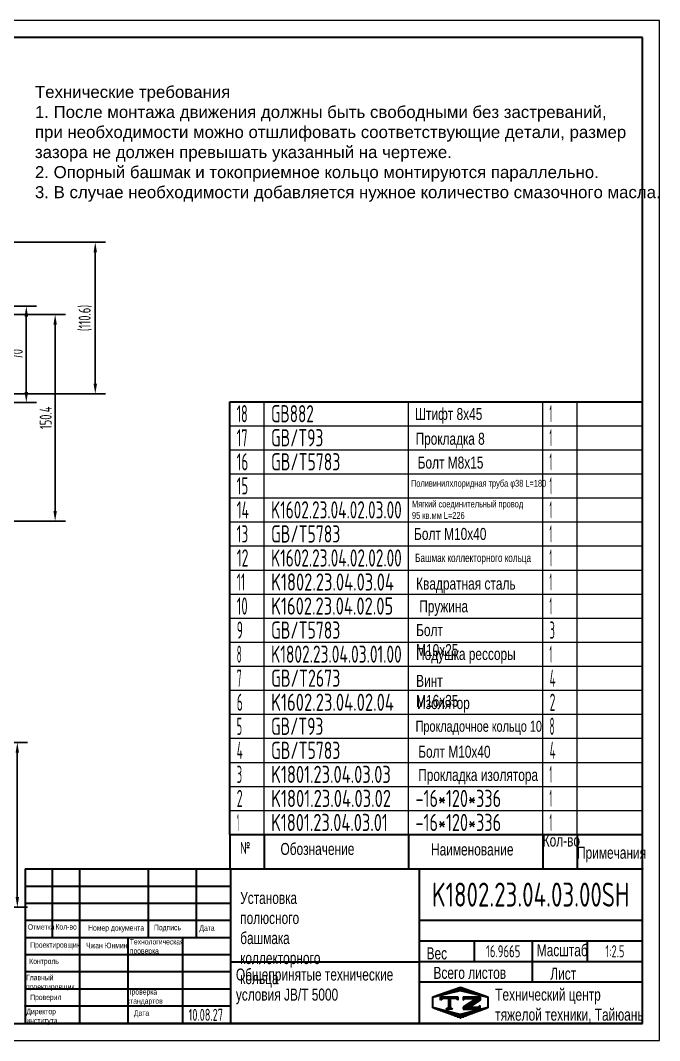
# Model space of a CAD drawing. Header units: millimetres. Extents: x -1381 to -331, y 0 to 742.
# Drawn here: x -796 to -331, y 0 to 742 of the extents above; entities that cross this region are included whole.
import ezdxf
from ezdxf.enums import TextEntityAlignment as Align

# ---------------------------------------------------------------- set-up
doc = ezdxf.new("R2010")
doc.units = ezdxf.units.MM
doc.header["$LTSCALE"] = 25
doc.layers.get('0').update_dxf_attribs({"lineweight": 30})
doc.layers.get('Defpoints').update_dxf_attribs({"lineweight": 30})
for name, color, linetype, lineweight in [('01', 7, 'Continuous', 30), ('02', 1, 'Continuous', 13), ('08', 1, 'Continuous', 13), ('11', 3, 'Continuous', 13), ('THICK', 7, 'Continuous', 30)]:
    doc.layers.add(name, color=color, linetype=linetype, lineweight=lineweight)
doc.styles.get("Standard").update_dxf_attribs({"font": 'isocp', "width": 0.707, "bigfont": 'intecad.shx'})
doc.dimstyles.new('INTE', dxfattribs={"dimscale": 2.5, "dimtxt": 3.5, "dimasz": 3, "dimexe": 3, "dimexo": 0, "dimgap": 1, "dimtad": 1, "dimdec": 1, "dimdsep": 46, "dimtxsty": 'Standard', "dimcen": 0, "dimclrd": 1, "dimclre": 1, "dimclrt": 3, "dimaunit": 1, "dimadec": 0, "dimazin": 0, "dimtfac": 1, "dimtdec": 1, "dimtmove": 0, "dimatfit": 0, "dimfxl": 1, "dimarcsym": 0})

# ---------------------------------------------------------------- blocks, each defined once
blk = doc.blocks.new('*D46')
at = {"layer": '08', "color": 1, "lineweight": -2}
for p, q in [((-881.83, 528.46), (-762.99, 528.46)), ((-770.49, 520.96), (-770.49, 385.56)), ((-850.83, 378.06), (-762.99, 378.06))]:
    blk.add_line(p, q, dxfattribs=at)
at = {"layer": '08', "color": 1}
for points in [[(-771.74, 520.96), (-769.24, 520.96), (-770.49, 528.46)], [(-771.74, 385.56), (-769.24, 385.56), (-770.49, 378.06)]]:
    blk.add_solid(points, dxfattribs=at)
at = {"layer": 'Defpoints', "color": 0}
for p in [(-881.83, 528.46), (-850.83, 378.06), (-770.49, 378.06)]:
    blk.add_point(p, dxfattribs=at)
at = {"layer": '08', "color": 3, "insert": (-777.36, 453.26), "char_height": 8.75, "attachment_point": 5, "rotation": 90}
blk.add_mtext('150.4', dxfattribs=at)
blk = doc.blocks.new('*D48')
at = {"layer": '08', "color": 1, "lineweight": -2}
for p, q in [((-891.83, 534.46), (-783.97, 534.46)), ((-791.47, 471.96), (-791.47, 526.96)), ((-860.32, 464.46), (-783.97, 464.46))]:
    blk.add_line(p, q, dxfattribs=at)
at = {"layer": '08', "color": 1}
for points in [[(-792.72, 526.96), (-790.22, 526.96), (-791.47, 534.46)], [(-792.72, 471.96), (-790.22, 471.96), (-791.47, 464.46)]]:
    blk.add_solid(points, dxfattribs=at)
at = {"layer": 'Defpoints', "color": 0}
for p in [(-891.83, 534.46), (-791.47, 534.46), (-860.32, 464.46)]:
    blk.add_point(p, dxfattribs=at)
at = {"layer": '08', "color": 3, "insert": (-798.34, 499.46), "char_height": 8.75, "attachment_point": 5, "rotation": 90}
blk.add_mtext('70', dxfattribs=at)
blk = doc.blocks.new('*D51')
at = {"layer": '08', "color": 1, "lineweight": -2}
for p, q in [((-974.33, 581.16), (-733.82, 581.16)), ((-741.32, 573.66), (-741.32, 478.11)), ((-992.56, 470.61), (-733.82, 470.61))]:
    blk.add_line(p, q, dxfattribs=at)
at = {"layer": '08', "color": 1}
for points in [[(-742.57, 573.66), (-740.07, 573.66), (-741.32, 581.16)], [(-742.57, 478.11), (-740.07, 478.11), (-741.32, 470.61)]]:
    blk.add_solid(points, dxfattribs=at)
at = {"layer": 'Defpoints', "color": 0}
for p in [(-974.33, 581.16), (-992.56, 470.61), (-741.32, 470.61)]:
    blk.add_point(p, dxfattribs=at)
at = {"layer": '08', "color": 3, "insert": (-748.63, 525.89), "char_height": 8.75, "attachment_point": 5, "rotation": 90}
blk.add_mtext('(110.6)', dxfattribs=at)
blk = doc.blocks.new('*D53')
at = {"layer": '08', "color": 1, "lineweight": -2}
for p, q in [((-850.83, 216.99), (-790.5, 216.99)), ((-798, 104.49), (-798, 209.49)), ((-850.83, 96.99), (-790.5, 96.99))]:
    blk.add_line(p, q, dxfattribs=at)
at = {"layer": '08', "color": 1}
for points in [[(-799.25, 209.49), (-796.75, 209.49), (-798, 216.99)], [(-799.25, 104.49), (-796.75, 104.49), (-798, 96.99)]]:
    blk.add_solid(points, dxfattribs=at)
at = {"layer": 'Defpoints', "color": 0}
for p in [(-850.83, 216.99), (-798, 216.99), (-850.83, 96.99)]:
    blk.add_point(p, dxfattribs=at)
at = {"layer": '08', "color": 3, "insert": (-804.88, 156.99), "char_height": 8.75, "attachment_point": 5, "rotation": 90}
blk.add_mtext('120', dxfattribs=at)
blk = doc.blocks.new('*U73')
at = {"layer": '01'}
for points in [[(415, 292), (25, 292)], [(415, 5), (415, 292)], [(25, 5), (415, 5)]]:
    blk.add_lwpolyline(points, dxfattribs=at)
at = {"layer": '02'}
for points in [[(420, 297), (0, 297)], [(420, 0), (420, 297)], [(0, 0), (420, 0)]]:
    blk.add_lwpolyline(points, dxfattribs=at)
blk = doc.blocks.new('*U76')
at = {"layer": '01'}
for p, q in [((0, -17.5), (0, 0)), ((300, -17.5), (300, 0))]:
    blk.add_line(p, q, dxfattribs=at)
at = {"layer": '02'}
for p, q in [((0, 0), (25, 0)), ((25, -17.5), (25, 0)), ((25, 0), (130, 0)), ((130, -17.5), (130, 0)), ((130, 0), (227.5, 0)), ((227.5, -17.5), (227.5, 0)), ((227.5, 0), (252.5, 0)), ((252.5, -17.5), (252.5, 0)), ((252.5, 0), (300, 0))]:
    blk.add_line(p, q, dxfattribs=at)
blk = doc.blocks.new('*U77')
at = {"layer": '01'}
for p, q in [((0, -17.5), (0, 0)), ((300, -17.5), (300, 0))]:
    blk.add_line(p, q, dxfattribs=at)
at = {"layer": '02'}
for p, q in [((0, 0), (25, 0)), ((25, -17.5), (25, 0)), ((25, 0), (130, 0)), ((130, -17.5), (130, 0)), ((130, 0), (227.5, 0)), ((227.5, -17.5), (227.5, 0)), ((227.5, 0), (252.5, 0)), ((252.5, -17.5), (252.5, 0)), ((252.5, 0), (300, 0))]:
    blk.add_line(p, q, dxfattribs=at)
blk = doc.blocks.new('*U78')
at = {"layer": '01'}
for p, q in [((0, -17.5), (0, 0)), ((300, -17.5), (300, 0))]:
    blk.add_line(p, q, dxfattribs=at)
at = {"layer": '02'}
for p, q in [((0, 0), (25, 0)), ((25, -17.5), (25, 0)), ((25, 0), (130, 0)), ((130, -17.5), (130, 0)), ((130, 0), (227.5, 0)), ((227.5, -17.5), (227.5, 0)), ((227.5, 0), (252.5, 0)), ((252.5, -17.5), (252.5, 0)), ((252.5, 0), (300, 0))]:
    blk.add_line(p, q, dxfattribs=at)
blk = doc.blocks.new('*U79')
at = {"layer": '01'}
for p, q in [((0, -17.5), (0, 0)), ((300, -17.5), (300, 0))]:
    blk.add_line(p, q, dxfattribs=at)
at = {"layer": '02'}
for p, q in [((0, 0), (25, 0)), ((25, -17.5), (25, 0)), ((25, 0), (130, 0)), ((130, -17.5), (130, 0)), ((130, 0), (227.5, 0)), ((227.5, -17.5), (227.5, 0)), ((227.5, 0), (252.5, 0)), ((252.5, -17.5), (252.5, 0)), ((252.5, 0), (300, 0))]:
    blk.add_line(p, q, dxfattribs=at)
blk = doc.blocks.new('*U80')
at = {"layer": '01'}
for p, q in [((0, -17.5), (0, 0)), ((300, -17.5), (300, 0))]:
    blk.add_line(p, q, dxfattribs=at)
at = {"layer": '02'}
for p, q in [((0, 0), (25, 0)), ((25, -17.5), (25, 0)), ((25, 0), (130, 0)), ((130, -17.5), (130, 0)), ((130, 0), (227.5, 0)), ((227.5, -17.5), (227.5, 0)), ((227.5, 0), (252.5, 0)), ((252.5, -17.5), (252.5, 0)), ((252.5, 0), (300, 0))]:
    blk.add_line(p, q, dxfattribs=at)
blk = doc.blocks.new('*U81')
at = {"layer": '01'}
for p, q in [((0, -17.5), (0, 0)), ((300, -17.5), (300, 0))]:
    blk.add_line(p, q, dxfattribs=at)
at = {"layer": '02'}
for p, q in [((0, 0), (25, 0)), ((25, -17.5), (25, 0)), ((25, 0), (130, 0)), ((130, -17.5), (130, 0)), ((130, 0), (227.5, 0)), ((227.5, -17.5), (227.5, 0)), ((227.5, 0), (252.5, 0)), ((252.5, -17.5), (252.5, 0)), ((252.5, 0), (300, 0))]:
    blk.add_line(p, q, dxfattribs=at)
blk = doc.blocks.new('*U82')
at = {"layer": '01'}
for p, q in [((0, -17.5), (0, 0)), ((300, -17.5), (300, 0))]:
    blk.add_line(p, q, dxfattribs=at)
at = {"layer": '02'}
for p, q in [((0, 0), (25, 0)), ((25, -17.5), (25, 0)), ((25, 0), (130, 0)), ((130, -17.5), (130, 0)), ((130, 0), (227.5, 0)), ((227.5, -17.5), (227.5, 0)), ((227.5, 0), (252.5, 0)), ((252.5, -17.5), (252.5, 0)), ((252.5, 0), (300, 0))]:
    blk.add_line(p, q, dxfattribs=at)
blk = doc.blocks.new('*U83')
at = {"layer": '01'}
for p, q in [((0, -17.5), (0, 0)), ((300, -17.5), (300, 0))]:
    blk.add_line(p, q, dxfattribs=at)
at = {"layer": '02'}
for p, q in [((0, 0), (25, 0)), ((25, -17.5), (25, 0)), ((25, 0), (130, 0)), ((130, -17.5), (130, 0)), ((130, 0), (227.5, 0)), ((227.5, -17.5), (227.5, 0)), ((227.5, 0), (252.5, 0)), ((252.5, -17.5), (252.5, 0)), ((252.5, 0), (300, 0))]:
    blk.add_line(p, q, dxfattribs=at)
blk = doc.blocks.new('*U84')
at = {"layer": '01'}
for p, q in [((0, -17.5), (0, 0)), ((300, -17.5), (300, 0))]:
    blk.add_line(p, q, dxfattribs=at)
at = {"layer": '02'}
for p, q in [((0, 0), (25, 0)), ((25, -17.5), (25, 0)), ((25, 0), (130, 0)), ((130, -17.5), (130, 0)), ((130, 0), (227.5, 0)), ((227.5, -17.5), (227.5, 0)), ((227.5, 0), (252.5, 0)), ((252.5, -17.5), (252.5, 0)), ((252.5, 0), (300, 0))]:
    blk.add_line(p, q, dxfattribs=at)
blk = doc.blocks.new('*U85')
at = {"layer": '01'}
for p, q in [((0, -17.5), (0, 0)), ((300, -17.5), (300, 0))]:
    blk.add_line(p, q, dxfattribs=at)
at = {"layer": '02'}
for p, q in [((0, 0), (25, 0)), ((25, -17.5), (25, 0)), ((25, 0), (130, 0)), ((130, -17.5), (130, 0)), ((130, 0), (227.5, 0)), ((227.5, -17.5), (227.5, 0)), ((227.5, 0), (252.5, 0)), ((252.5, -17.5), (252.5, 0)), ((252.5, 0), (300, 0))]:
    blk.add_line(p, q, dxfattribs=at)
blk = doc.blocks.new('*U86')
at = {"layer": '01'}
for p, q in [((0, -17.5), (0, 0)), ((300, -17.5), (300, 0))]:
    blk.add_line(p, q, dxfattribs=at)
at = {"layer": '02'}
for p, q in [((0, 0), (25, 0)), ((25, -17.5), (25, 0)), ((25, 0), (130, 0)), ((130, -17.5), (130, 0)), ((130, 0), (227.5, 0)), ((227.5, -17.5), (227.5, 0)), ((227.5, 0), (252.5, 0)), ((252.5, -17.5), (252.5, 0)), ((252.5, 0), (300, 0))]:
    blk.add_line(p, q, dxfattribs=at)
blk = doc.blocks.new('*U87')
at = {"layer": '01'}
for p, q in [((0, -17.5), (0, 0)), ((300, -17.5), (300, 0))]:
    blk.add_line(p, q, dxfattribs=at)
at = {"layer": '02'}
for p, q in [((0, 0), (25, 0)), ((25, -17.5), (25, 0)), ((25, 0), (130, 0)), ((130, -17.5), (130, 0)), ((130, 0), (227.5, 0)), ((227.5, -17.5), (227.5, 0)), ((227.5, 0), (252.5, 0)), ((252.5, -17.5), (252.5, 0)), ((252.5, 0), (300, 0))]:
    blk.add_line(p, q, dxfattribs=at)
blk = doc.blocks.new('*U88')
at = {"layer": '01'}
for p, q in [((0, -17.5), (0, 0)), ((300, -17.5), (300, 0))]:
    blk.add_line(p, q, dxfattribs=at)
at = {"layer": '02'}
for p, q in [((0, 0), (25, 0)), ((25, -17.5), (25, 0)), ((25, 0), (130, 0)), ((130, -17.5), (130, 0)), ((130, 0), (227.5, 0)), ((227.5, -17.5), (227.5, 0)), ((227.5, 0), (252.5, 0)), ((252.5, -17.5), (252.5, 0)), ((252.5, 0), (300, 0))]:
    blk.add_line(p, q, dxfattribs=at)
blk = doc.blocks.new('*U89')
at = {"layer": '01'}
for p, q in [((0, -17.5), (0, 0)), ((300, -17.5), (300, 0))]:
    blk.add_line(p, q, dxfattribs=at)
at = {"layer": '02'}
for p, q in [((0, 0), (25, 0)), ((25, -17.5), (25, 0)), ((25, 0), (130, 0)), ((130, -17.5), (130, 0)), ((130, 0), (227.5, 0)), ((227.5, -17.5), (227.5, 0)), ((227.5, 0), (252.5, 0)), ((252.5, -17.5), (252.5, 0)), ((252.5, 0), (300, 0))]:
    blk.add_line(p, q, dxfattribs=at)
blk = doc.blocks.new('*U90')
at = {"layer": '01'}
for p, q in [((0, -17.5), (0, 0)), ((300, -17.5), (300, 0))]:
    blk.add_line(p, q, dxfattribs=at)
at = {"layer": '02'}
for p, q in [((0, 0), (25, 0)), ((25, -17.5), (25, 0)), ((25, 0), (130, 0)), ((130, -17.5), (130, 0)), ((130, 0), (227.5, 0)), ((227.5, -17.5), (227.5, 0)), ((227.5, 0), (252.5, 0)), ((252.5, -17.5), (252.5, 0)), ((252.5, 0), (300, 0))]:
    blk.add_line(p, q, dxfattribs=at)
blk = doc.blocks.new('*U91')
at = {"layer": '01'}
for p, q in [((0, -17.5), (0, 0)), ((300, -17.5), (300, 0))]:
    blk.add_line(p, q, dxfattribs=at)
at = {"layer": '02'}
for p, q in [((0, 0), (25, 0)), ((25, -17.5), (25, 0)), ((25, 0), (130, 0)), ((130, -17.5), (130, 0)), ((130, 0), (227.5, 0)), ((227.5, -17.5), (227.5, 0)), ((227.5, 0), (252.5, 0)), ((252.5, -17.5), (252.5, 0)), ((252.5, 0), (300, 0))]:
    blk.add_line(p, q, dxfattribs=at)
blk = doc.blocks.new('*U92')
at = {"layer": '01'}
for p, q in [((0, -17.5), (0, 0)), ((300, -17.5), (300, 0))]:
    blk.add_line(p, q, dxfattribs=at)
at = {"layer": '02'}
for p, q in [((0, 0), (25, 0)), ((25, -17.5), (25, 0)), ((25, 0), (130, 0)), ((130, -17.5), (130, 0)), ((130, 0), (227.5, 0)), ((227.5, -17.5), (227.5, 0)), ((227.5, 0), (252.5, 0)), ((252.5, -17.5), (252.5, 0)), ((252.5, 0), (300, 0))]:
    blk.add_line(p, q, dxfattribs=at)
blk = doc.blocks.new('*U93')
at = {"layer": '01'}
for p, q in [((0, -17.5), (0, 0)), ((0, 0), (25, 0)), ((25, 0), (130, 0)), ((130, 0), (227.5, 0)), ((227.5, 0), (252.5, 0)), ((252.5, 0), (300, 0)), ((300, -17.5), (300, 0))]:
    blk.add_line(p, q, dxfattribs=at)
at = {"layer": '02'}
for p, q in [((25, -17.5), (25, 0)), ((130, -17.5), (130, 0)), ((227.5, -17.5), (227.5, 0)), ((252.5, -17.5), (252.5, 0))]:
    blk.add_line(p, q, dxfattribs=at)
blk = doc.blocks.new('*X97')
at = {"color": 0}
for p, q in [((127.06, 7.8), (132.06, 7.8)), ((127.06, 7.5), (132.06, 7.5)), ((127.06, 7.2), (127.32, 7.2)), ((128.77, 6), (130.57, 6)), ((129.23, 6.3), (131.04, 6.3)), ((129.7, 6.6), (131.51, 6.6)), ((130.16, 6.9), (131.98, 6.9)), ((130.62, 7.2), (132.06, 7.2)), ((127.84, 5.4), (129.64, 5.4)), ((128.3, 5.7), (130.1, 5.7))]:
    blk.add_line(p, q, dxfattribs=at)
blk = doc.blocks.new('*X98')
at = {"color": 0}
for p, q in [((127.06, 4.8), (132.06, 4.8)), ((127.06, 4.5), (132.06, 4.5)), ((131.84, 5.1), (132.06, 5.1))]:
    blk.add_line(p, q, dxfattribs=at)
blk = doc.blocks.new('*X96')
at = {"color": 0}
for p, q in [((122.34, 4.5), (123.72, 4.5)), ((122.82, 4.8), (123.24, 4.8))]:
    blk.add_line(p, q, dxfattribs=at)
blk = doc.blocks.new('*X95')
at = {"color": 0}
for p, q in [((120.53, 7.8), (125.53, 7.8)), ((120.53, 7.5), (125.53, 7.5)), ((120.53, 7.2), (120.79, 7.2)), ((125.27, 7.2), (125.53, 7.2))]:
    blk.add_line(p, q, dxfattribs=at)
blk = doc.blocks.new('*X94')
at = {"color": 0}
for p, q in [((121.52, 9), (123.12, 9)), ((122.38, 9.3), (124.32, 9.3)), ((123.24, 9.6), (125.52, 9.6)), ((124.1, 9.9), (128.52, 9.9)), ((124.97, 10.2), (127.67, 10.2)), ((125.83, 10.5), (126.82, 10.5)), ((127.02, 9.6), (129.37, 9.6)), ((128.22, 9.3), (130.22, 9.3)), ((129.42, 9), (131.07, 9)), ((118.22, 7.8), (118.32, 7.8)), ((118.22, 7.5), (118.27, 7.5)), ((118.22, 7.2), (118.27, 7.2)), ((118.22, 6.9), (118.27, 6.9)), ((118.22, 6.6), (118.27, 6.6)), ((118.22, 6.3), (118.27, 6.3)), ((118.22, 6), (118.27, 6)), ((118.94, 8.1), (119.52, 8.1)), ((119.8, 8.4), (120.72, 8.4)), ((120.66, 8.7), (121.92, 8.7)), ((130.62, 8.7), (131.92, 8.7)), ((131.82, 8.4), (132.77, 8.4)), ((133.02, 8.1), (133.62, 8.1)), ((134.22, 7.8), (134.32, 7.8)), ((134.27, 7.5), (134.32, 7.5)), ((134.27, 7.2), (134.32, 7.2)), ((134.27, 6.9), (134.32, 6.9)), ((134.27, 6.6), (134.32, 6.6)), ((134.27, 6.3), (134.32, 6.3)), ((134.27, 6), (134.32, 6)), ((118.22, 5.7), (118.27, 5.7)), ((118.22, 5.4), (118.27, 5.4)), ((118.22, 5.1), (118.27, 5.1)), ((118.22, 4.8), (118.27, 4.8)), ((118.79, 4.5), (119.42, 4.5)), ((119.61, 4.2), (120.62, 4.2)), ((120.43, 3.9), (121.82, 3.9)), ((121.26, 3.6), (123.02, 3.6)), ((122.08, 3.3), (124.22, 3.3)), ((122.91, 3), (125.42, 3)), ((127.12, 3), (129.7, 3)), ((128.32, 3.3), (130.51, 3.3)), ((129.52, 3.6), (131.32, 3.6)), ((130.72, 3.9), (132.14, 3.9)), ((131.92, 4.2), (132.95, 4.2)), ((133.12, 4.5), (133.76, 4.5)), ((134.27, 5.7), (134.32, 5.7)), ((134.27, 5.4), (134.32, 5.4)), ((134.27, 5.1), (134.32, 5.1)), ((134.27, 4.8), (134.32, 4.8)), ((123.73, 2.7), (128.89, 2.7)), ((124.55, 2.4), (128.07, 2.4)), ((125.38, 2.1), (127.26, 2.1)), ((126.2, 1.8), (126.45, 1.8))]:
    blk.add_line(p, q, dxfattribs=at)

msp = doc.modelspace()

# ---------------------------------------------------------------- linework, layer by layer
at = {"layer": '01'}
for p, q in [((-643.4366, 150), (-643.4366, 124.983)), ((-643.4366, 150), (-343.4366, 150)), ((-618.4366, 150), (-618.4366, 124.983)), ((-513.4366, 150), (-513.4366, 124.983)), ((-415.9366, 150), (-415.9366, 124.983)), ((-390.9366, 150), (-390.9366, 124.983))]:
    msp.add_line(p, q, dxfattribs=at)
msp.add_point((-343.4366, 125), dxfattribs=at)
at = {"layer": 'THICK'}
for p, q in [((-792.321, 124.983), (-792.321, 12.7619)), ((-792.321, 124.983), (-343.4366, 124.983)), ((-772.377, 124.9289), (-772.377, 124.983)), ((-772.3705, 75.107), (-772.3705, 124.983)), ((-752.4201, 12.7619), (-752.4201, 124.983)), ((-702.5441, 75.107), (-702.5441, 124.983)), ((-667.6309, 75.107), (-667.6309, 124.983)), ((-642.6928, 12.7619), (-642.6928, 124.983)), ((-505.5337, 12.7619), (-505.5337, 124.983)), ((-343.4366, 12.7619), (-343.4366, 124.983)), ((-792.321, 87.576), (-642.6928, 87.576)), ((-505.5337, 87.576), (-343.4366, 87.576)), ((-792.321, 75.107), (-642.6928, 75.107)), ((-717.5069, 12.7619), (-717.5069, 75.107)), ((-677.6061, 12.7619), (-677.6061, 75.107)), ((-505.5337, 72.6132), (-343.4366, 72.6132)), ((-465.6329, 57.6504), (-465.6329, 72.6132)), ((-423.2383, 42.6875), (-423.2383, 72.6132)), ((-383.3374, 57.6504), (-383.3374, 72.6132)), ((-642.6928, 57.4342), (-505.5337, 57.4342)), ((-505.5337, 57.6504), (-343.4366, 57.6504)), ((-505.5337, 42.6875), (-343.4366, 42.6875)), ((-792.321, 12.7619), (-343.4366, 12.7619))]:
    msp.add_line(p, q, dxfattribs=at)
at = {"layer": 'THICK', "color": 3}
for p, q in [((-792.321, 112.514), (-642.6928, 112.514)), ((-792.321, 100.045), (-642.6928, 100.045)), ((-792.321, 62.638), (-642.6928, 62.638)), ((-792.321, 50.1689), (-642.6928, 50.1689)), ((-792.321, 37.6999), (-642.6928, 37.6999)), ((-495.9274, 31.73), (-475.715, 38.7699)), ((-475.715, 38.7699), (-455.7652, 31.73)), ((-495.9274, 23.89), (-495.9274, 31.73)), ((-495.7962, 31.5714), (-475.8457, 36.559)), ((-495.7962, 24.09), (-495.7962, 31.5714)), ((-490.1627, 29.4687), (-490.1627, 31.9625)), ((-490.1627, 31.9625), (-477.6937, 31.9625)), ((-488.9158, 30.7156), (-490.1627, 29.4687)), ((-478.9406, 30.7156), (-488.9158, 30.7156)), ((-484.4739, 30.7275), (-484.4739, 23.8875)), ((-483.9284, 30.7275), (-483.9284, 23.8875)), ((-483.3049, 30.7275), (-483.3049, 23.8875)), ((-477.6937, 29.4687), (-478.9406, 30.7156)), ((-477.6937, 31.9625), (-477.6937, 29.4687)), ((-475.8457, 36.559), (-455.8953, 31.5714)), ((-473.8755, 31.9625), (-473.8755, 29.4687)), ((-473.8755, 31.9625), (-461.4065, 31.9625)), ((-473.8755, 29.4687), (-472.6286, 30.7156)), ((-464.0564, 30.7156), (-473.8755, 24.3625)), ((-472.6286, 30.7156), (-464.0564, 30.7156)), ((-461.4065, 31.9625), (-461.4065, 29.4687)), ((-455.8953, 31.5714), (-455.8953, 24.09)), ((-455.7652, 31.73), (-455.7652, 23.89)), ((-792.321, 25.2309), (-642.6928, 25.2309)), ((-475.715, 16.5301), (-495.9274, 23.89)), ((-475.8457, 19.1024), (-495.7962, 24.09)), ((-483.9284, 24.4575), (-486.3442, 22.9375)), ((-486.3442, 22.9375), (-483.9284, 22.9375)), ((-483.9284, 24.4575), (-481.5126, 22.9375)), ((-481.5126, 22.9375), (-483.9284, 22.9375)), ((-455.8953, 24.09), (-475.8457, 19.1024)), ((-455.7652, 23.89), (-475.715, 16.5301)), ((-473.8755, 24.3625), (-473.8755, 22.9375)), ((-473.8755, 22.9375), (-461.4068, 22.9375)), ((-467.7949, 25.4042), (-469.7007, 24.1844)), ((-462.6537, 24.1844), (-469.7007, 24.1844)), ((-461.4068, 29.4925), (-467.7949, 25.4042)), ((-461.4068, 25.4313), (-462.6537, 24.1844)), ((-461.4068, 22.9375), (-461.4068, 25.4313))]:
    msp.add_line(p, q, dxfattribs=at)
for p in [(-792.321, 25.2309), (-792.321, 12.7619)]:
    msp.add_point(p, dxfattribs=at)

# ---------------------------------------------------------------- block references
at = {"layer": '01', "xscale": 2.5, "yscale": 2.5, "zscale": 2.5}
msp.add_blockref('*U73', (-1380.9366, 0), dxfattribs=at)
at = {"layer": '01'}
for name, p in [('*U93', (-643.4366, 465)), ('*U92', (-643.4366, 447.5)), ('*U91', (-643.4366, 430)), ('*U90', (-643.4366, 412.5)), ('*U89', (-643.4366, 395)), ('*U88', (-643.4366, 377.5)), ('*U87', (-643.4366, 360)), ('*U86', (-643.4366, 342.5)), ('*U85', (-643.4366, 325)), ('*U84', (-643.4366, 307.5)), ('*U83', (-643.4366, 290)), ('*U82', (-643.4366, 272.5)), ('*U81', (-643.4366, 255)), ('*U80', (-643.4366, 237.5)), ('*U79', (-643.4366, 220)), ('*U78', (-643.4366, 202.5)), ('*U77', (-643.4366, 185)), ('*U76', (-643.4366, 167.5))]:
    msp.add_blockref(name, p, dxfattribs=at)
at = {"layer": 'THICK', "color": 3, "xscale": 2.493802080000139, "yscale": 2.493802079999966, "zscale": 2.49380208}
for name in ['*X94', '*X95', '*X97', '*X96', '*X98']:
    msp.add_blockref(name, (-790.7437, 12.1526), dxfattribs=at)

# ---------------------------------------------------------------- texts
at = {"layer": '01', "attachment_point": 1}
for s, insert, char_height in [('{\\fArial|b0|i0|c204|p34;\\W1;\\C3;Технические требования\\P1. После монтажа движения должны быть свободными без застреваний,\\Pпри необходимости можно отшлифовать соответствующие детали, размер\\Pзазора не должен превышать указанный на чертеже.\\P2. Опорный башмак и токоприемное кольцо монтируются параллельно.\\P3. В случае необходимости добавляется нужное количество смазочного масла.}', (-785.1806, 694.8), 8.75), ('{\\fArial|b0|i0|c204|p34;\\C3;Штифт 8х45}', (-508.7452, 460.4348), 8.75), ('{\\fArial|b0|i0|c204|p34;\\C3;Прокладка 8}', (-508.369, 442.3931), 8.75), ('{\\fArial|b0|i0|c204|p34;\\C3;Болт М8х15}', (-506.8576, 425.0282), 8.75), ('{\\fArial|b0|i0|c204|p34;\\C3;Поливинилхлоридная труба \\fArial|b0|i0|c0|p34;φ\\fArial|b0|i0|c204|p34;38 \\fArial|b0|i0|c0|p34;L=180}', (-511.7482, 408.114), 5), ('{\\fArial|b0|i0|c204|p34;\\C3;Мягкий соединительный провод \\P95 кв.мм \\fArial|b0|i0|c0|p34;L=226}', (-510.9872, 393.0344), 5), ('{\\fArial|b0|i0|c204|p34;\\C3;Болт М10х40}', (-509.4824, 373.1134), 8.75), ('{\\fArial|b0|i0|c204|p34;\\C3;Башмак коллекторного кольца}', (-508.7301, 354.3199), 6), ('{\\fArial|b0|i0|c204|p34;\\C3;Квадратная сталь}', (-507.9745, 336.955), 8.75), ('{\\fArial|b0|i0|c204|p34;\\C3;Пружина}', (-505.7173, 320.4168), 8.75), ('{\\fArial|b0|i0|c204|p34;\\C3;Подушка рессоры}', (-507.9716, 285.7434), 8.75), ('{\\fArial|b0|i0|c204|p34;\\C3;Прокладочное кольцо 10}', (-508.3478, 232.7459), 8), ('{\\fArial|b0|i0|c204|p34;\\C3;Болт М10х40}', (-506.4603, 214.6071), 8.75), ('{\\fArial|b0|i0|c204|p34;\\C3;Прокладка изолятора}', (-506.4603, 197.693), 8.75), ('{\\fArial|b0|i0|c204|p34;Кол-во}', (-415.9366, 150), 8.75), ('{\\Fisocp,intecad|c204;№}', (-635.9545, 144.599), 8.75), ('{\\fArial|b0|i0|c204|p34;Наименование}', (-497.1378, 143.4714), 8.75), ('{\\fArial|b0|i0|c204|p34;Примечания}', (-390.9366, 141.1008), 8.75), ('{\\fArial|b0|i0|c204|p34;Отметка}', (-790.3452, 84.6772), 4), ('{\\fArial|b0|i0|c204|p34;Кол-во}', (-770.2503, 84.8075), 4), ('{\\fArial|b0|i0|c204|p34;Номер документа}', (-746.5017, 84.0253), 4), ('{\\fArial|b0|i0|c204|p34;Дата}', (-665.5999, 83.8949), 4), ('{\\fArial|b0|i0|c204|p34;\\C3;Чжан Юнмин}', (-747.9362, 71.22), 4), ('{\\fArial|b0|i0|c204|p34;Технологическая\\Pпроверка}', (-716.2279, 73.9578), 4), ('{\\fArial|b0|i0|c204|p34;Масштаб}', (-420.1953, 70.1525), 8.75), ('{\\fArial|b0|i0|c204|p34;Контроль}', (-789.3005, 59.7472), 4), ('{\\fArial|b0|i0|c204|p34;Общепринятые технические\\Pусловия \\fArial|b0|i0|c0|p34;JB/T 5000}', (-639.038, 52.4234), 8.75), ('{\\fArial|b0|i0|c204|p34;Всего листов}', (-495.3413, 53.6765), 8.75), ('{\\fArial|b0|i0|c204|p34;Лист}', (-410.3845, 53.0508), 8.75), ('{\\fArial|b0|i0|c204|p34;Главный\\Pпроектировщик}', (-791.6493, 47.8832), 4), ('{\\fArial|b0|i0|c204|p34;Технический центр\\Pтяжелой техники, Тайюань}', (-450.4624, 37.8261), 8.75), ('{\\fArial|b0|i0|c204|p34;Проверил}', (-788.6481, 33.5115), 4), ('{\\fArial|b0|i0|c204|p34;Дата}', (-713.191, 22.0233), 4)]:
    msp.add_mtext(s, dxfattribs=dict(at, insert=insert, char_height=char_height))
for s, insert, char_height, width in [('{\\fArial|b0|i0|c204|p34;\\C3;Болт М10х25}', (-507.9745, 303.1268), 8.75, 0.376198), ('{\\fArial|b0|i0|c204|p34;\\C3;Винт М16х35}', (-507.9716, 266.1982), 8.75, 0.376198), ('{\\fArial|b0|i0|c204|p34;\\C3;Изолятор}', (-507.2193, 250.0359), 8.75, 0.752396), ('{\\fArial|b0|i0|c204|p34;Обозначение}', (-606.6112, 143.8473), 8.75, 0.376198), ('{\\fArial|b0|i0|c204|p34;\\C3;Установка полюсного башмака\\Pколлекторного кольца}', (-635.9073, 108.1774), 8.75, 0.417478), ('{\\fArial|b0|i0|c204|p34;Подпись}', (-698.613, 84.286), 4, 0.130487), ('{\\fArial|b0|i0|c204|p34;Проектировщик}', (-788.6481, 71.6111), 4, 0.130484), ('{\\fArial|b0|i0|c204|p34;Вес}', (-500.3511, 67.8584), 8.75, 0.208737), ('{\\fArial|b0|i0|c204|p34;Проверка\\Pстандартов}', (-718.4366, 37.5), 4, 1.331001), ('{\\fArial|b0|i0|c204|p34;Директор\\Pинститута}', (-791.3883, 23.212), 4, 0.260971)]:
    msp.add_mtext(s, dxfattribs=dict(at, insert=insert, char_height=char_height, width=width))
at = {"layer": '11'}
for s, height, width, p, p2 in [('18', 12.5, 0.606, (-638.4366, 450), (-630.4828, 450)), ('GB882', 12.5, 0.687764, (-613.4366, 450), (-582.4007, 450)), ('1', 12.5, 0.404, (-410.9366, 450), (-409.1691, 450)), ('17', 12.5, 0.606, (-638.4366, 432.5), (-630.4828, 432.5)), ('GB/T93', 12.5, 0.691199, (-613.4366, 432.5), (-575.4646, 432.5)), ('1', 12.5, 0.404, (-410.9366, 432.5), (-409.1691, 432.5)), ('16', 12.5, 0.610556, (-638.4366, 415), (-630.0444, 415)), ('GB/T5783', 12.5, 0.695009, (-613.4366, 415), (-563.123, 415)), ('1', 12.5, 0.404, (-410.9366, 415), (-409.1691, 415)), ('15', 12.5, 0.609833, (-638.4366, 397.5), (-630.1168, 397.5)), ('1', 12.5, 0.404, (-410.9366, 397.5), (-409.1691, 397.5)), ('14', 12.5, 0.614783, (-638.4366, 380), (-629.5991, 380)), ('K1602.23.04.02.03.00', 12.5, 0.641037, (-613.4366, 380), (-518.4366, 380)), ('1', 12.5, 0.404, (-410.9366, 380), (-409.1691, 380)), ('13', 12.5, 0.609833, (-638.4366, 362.5), (-630.1168, 362.5)), ('GB/T5783', 12.5, 0.695009, (-613.4366, 362.5), (-563.123, 362.5)), ('1', 12.5, 0.404, (-410.9366, 362.5), (-409.1691, 362.5)), ('12', 12.5, 0.611465, (-638.4366, 345), (-629.9521, 345)), ('K1602.23.04.02.02.00', 12.5, 0.641037, (-613.4366, 345), (-518.4366, 345)), ('1', 12.5, 0.404, (-410.9366, 345), (-409.1691, 345)), ('11', 12.5, 0.582235, (-638.4366, 327.5), (-632.2503, 327.5)), ('K1802.23.04.03.04', 12.5, 0.696659, (-613.4366, 327.5), (-524.1337, 327.5)), ('1', 12.5, 0.404, (-410.9366, 327.5), (-409.1691, 327.5)), ('10', 12.5, 0.606076, (-638.4366, 310), (-630.4759, 310)), ('K1602.23.04.02.05', 12.5, 0.696599, (-613.4366, 310), (-524.6513, 310)), ('1', 12.5, 0.404, (-410.9366, 310), (-409.1691, 310)), ('9', 12.5, 0.579528, (-638.4366, 292.5), (-633.9337, 292.5)), ('GB/T5783', 12.5, 0.695009, (-613.4366, 292.5), (-563.123, 292.5)), ('3', 12.5, 0.527686, (-410.9366, 292.5), (-407.0355, 292.5)), ('8', 12.5, 0.514182, (-638.4366, 275), (-634.9016, 275)), ('K1802.23.04.03.01.00', 12.5, 0.652037, (-613.4366, 275), (-518.4366, 275)), ('1', 12.5, 0.404, (-410.9366, 275), (-409.1691, 275)), ('7', 12.5, 0.514182, (-638.4366, 257.5), (-634.9016, 257.5)), ('GB/T2673', 12.5, 0.695009, (-613.4366, 257.5), (-563.123, 257.5)), ('4', 12.5, 0.543846, (-410.9366, 257.5), (-406.5178, 257.5)), ('6', 12.5, 0.600695, (-638.4366, 240), (-633.9343, 240)), ('K1602.23.04.02.04', 12.5, 0.696659, (-613.4366, 240), (-524.1337, 240)), ('2', 12.5, 0.562593, (-410.9366, 240), (-406.6464, 240)), ('5', 12.5, 0.527686, (-638.4366, 222.5), (-634.5355, 222.5)), ('GB/T93', 12.5, 0.691199, (-613.4366, 222.5), (-575.4646, 222.5)), ('8', 12.5, 0.514182, (-410.9366, 222.5), (-407.4016, 222.5)), ('4', 12.5, 0.543846, (-638.4366, 205), (-634.0178, 205)), ('GB/T5783', 12.5, 0.695009, (-613.4366, 205), (-563.123, 205)), ('4', 12.5, 0.543846, (-410.9366, 205), (-406.5178, 205)), ('3', 12.5, 0.527686, (-638.4366, 187.5), (-634.5355, 187.5)), ('K1801.23.04.03.03', 12.5, 0.696391, (-613.4366, 187.5), (-526.4188, 187.5)), ('1', 12.5, 0.404, (-410.9366, 187.5), (-409.1691, 187.5)), ('2', 12.5, 0.562593, (-638.4366, 170), (-634.1464, 170)), ('K1801.23.04.03.02', 12.5, 0.696411, (-613.4366, 170), (-526.2541, 170)), ('-16*120*336', 12.5, 0.69227, (-508.4366, 170), (-446.1357, 170)), ('1', 12.5, 0.404, (-410.9366, 170), (-409.1691, 170)), ('1', 12.5, 0.404, (-638.4366, 152.5), (-636.6691, 152.5)), ('K1801.23.04.03.01', 12.5, 0.696129, (-613.4366, 152.5), (-528.5524, 152.5)), ('-16*120*336', 12.5, 0.69227, (-508.4366, 152.5), (-446.1357, 152.5)), ('1', 12.5, 0.404, (-410.9366, 152.5), (-409.1691, 152.5)), ('K1802.23.04.03.00SH', 17.5, 0.697978, (-496.478, 97.5), (-352.8952, 97.5)), ('16.9665', 8.75, 0.681719, (-457.198, 60.625), (-432.1752, 60.625)), ('1:2.5', 8.75, 0.662654, (-370.3696, 60.625), (-356.5036, 60.625)), ('10.08.27', 8.75, 0.642055, (-673.4366, 14.375), (-648.4366, 14.375))]:
    msp.add_text(s, height=height, dxfattribs=dict(at, width=width)).set_placement(p, p2, align=Align.FIT)

# ---------------------------------------------------------------- dimensions: what is measured, and where the dimension line sits
at = {"layer": '08'}
dim = msp.add_linear_dim(base=(-741.3179, 470.609), p1=(-974.3331, 581.1648), p2=(-992.5552, 470.609), angle=90, text='(110.6)', dimstyle='INTE', dxfattribs=at)
dim.commit()
dim.dimension.update_dxf_attribs({"geometry": '*D51', "text_midpoint": (-748.6304, 525.8869)})
for base, p1, p2, picture, middle in [((-791.4669, 534.4648), (-860.3185, 464.4648), (-891.8331, 534.4648), '*D48', (-798.3419, 499.4648)), ((-770.4893, 378.0648), (-881.8331, 528.4648), (-850.8317, 378.0648), '*D46', (-777.3643, 453.2648)), ((-798.0014, 216.9872), (-850.8317, 96.9872), (-850.8317, 216.9872), '*D53', (-804.8772, 156.9872))]:
    dim = msp.add_linear_dim(base=base, p1=p1, p2=p2, angle=90, dimstyle='INTE', dxfattribs=at)
    dim.commit()
    dim.dimension.update_dxf_attribs({"geometry": picture, "text_midpoint": middle})

doc.saveas('drawing.dxf')
